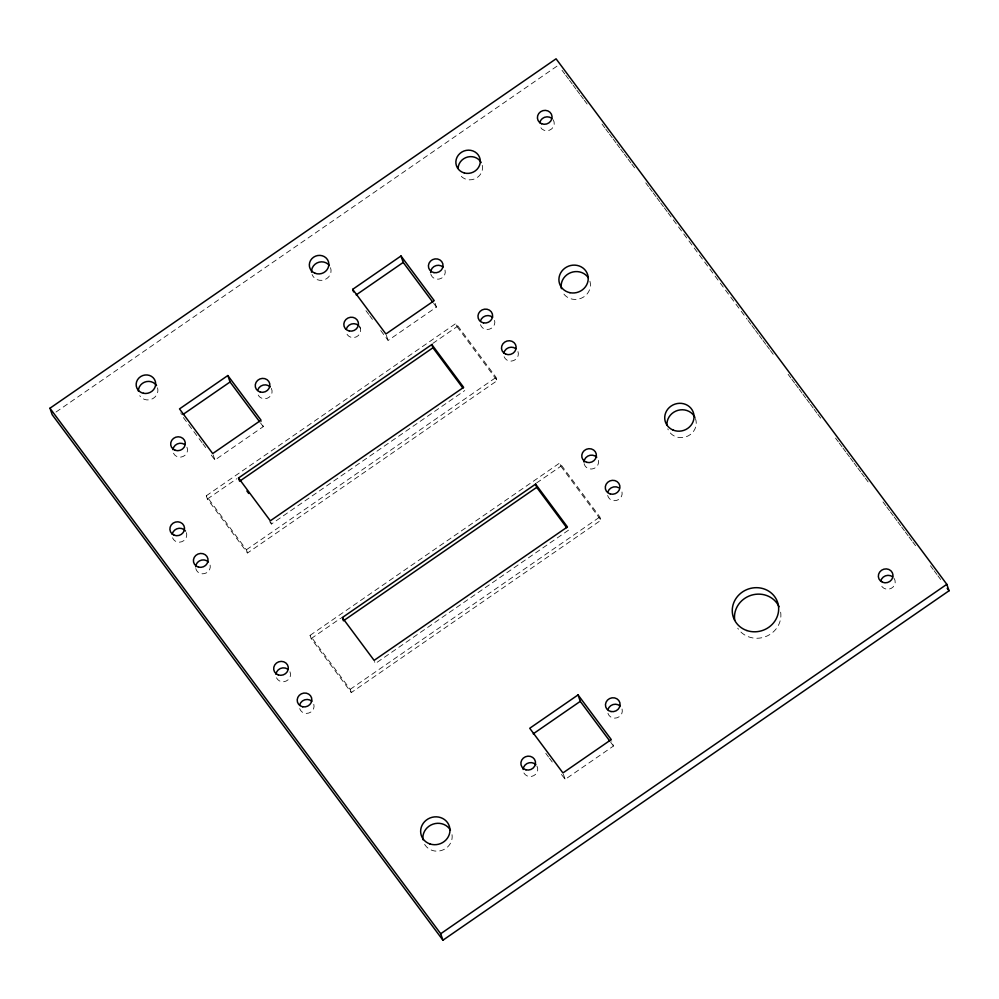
<?xml version="1.0" encoding="UTF-8"?>
<svg xmlns="http://www.w3.org/2000/svg" width="999" height="999" viewBox="0 0 999 999"><rect width="100%" height="100%" fill="white"/><g stroke="black" fill="none" stroke-linecap="round" stroke-linejoin="round"><path stroke-width="0.75" stroke-dasharray="5 3.75" d="M56.019 412.025L558.291 65.26M211.251 455.057L214.935 460.015L263.261 426.648L261.488 421.491M380.731 330.532L388.112 340.459L436.438 307.093L435.102 303.221M206.281 495.791L455.956 323.426L496.091 377.385L497.202 380.619L247.515 552.996L207.392 499.025L206.281 495.791L246.403 549.762L247.515 552.996M207.392 499.025L236.838 478.696M432.742 343.444L457.067 326.648L455.956 323.426M269.63 521.59L271.441 524.025L464.747 390.572M246.403 549.762L496.091 377.385M310.065 635.376L559.74 462.999L599.875 516.97L600.986 520.192L351.298 692.569L311.176 638.598L310.065 635.376L350.187 689.347L351.298 692.569M311.176 638.598L340.622 618.269M536.525 483.017L560.851 466.221L559.74 462.999M568.531 530.157L375.224 663.611L374.488 661.463M350.187 689.347L599.875 516.97M561.463 774.425L565.159 779.382L613.486 746.016L611.713 740.858M562.012 70.267L564.81 74.013M565.734 75.262L568.531 79.021M569.455 80.27L572.252 84.028M573.176 85.277L575.973 89.036M576.898 90.285L579.695 94.031M580.619 95.292L583.416 99.038M584.34 100.287L587.137 104.046M602.022 124.063L604.82 127.822M605.744 129.071L608.541 132.83M609.465 134.078L612.262 137.825M613.186 139.073L615.983 142.832M616.907 144.081L619.705 147.84M620.629 149.088L623.426 152.847M624.35 154.096L627.147 157.842M628.071 159.103L630.869 162.849M631.793 164.098L634.59 167.857M645.754 182.867L648.538 186.626M649.475 187.874L652.26 191.633M653.196 192.882L655.981 196.641M656.917 197.889L659.702 201.636M660.639 202.897L663.423 206.643M664.36 207.892L667.145 211.651M668.081 212.899L747.165 319.255M748.089 320.504L750.886 324.263M751.81 325.512L754.607 329.27M755.531 330.519L758.328 334.265M759.252 335.527L762.05 339.273M762.974 340.522L765.771 344.28M766.695 345.529L769.492 349.288M770.416 350.537L773.214 354.295M788.099 374.313L790.883 378.059M791.82 379.32L794.605 383.067M795.541 384.315L798.326 388.074M799.262 389.323L802.047 393.082M802.984 394.33L805.768 398.089M806.705 399.338L809.49 403.084M810.426 404.345L813.211 408.091M814.148 409.34L816.932 413.099M817.869 414.348L820.654 418.106M835.551 438.124L838.336 441.883M839.272 443.131L842.057 446.878M842.994 448.139L845.778 451.885M846.715 453.134L849.5 456.893M850.436 458.141L853.221 461.9M854.157 463.149L856.942 466.908M857.879 468.156L860.663 471.903M861.6 473.164L864.385 476.91M865.321 478.159L868.106 481.918M882.991 501.935L885.788 505.694M886.712 506.943L889.51 510.689M890.434 511.95L893.231 515.696M894.155 516.945L896.952 520.704M897.876 521.953L900.673 525.711M901.597 526.96L904.395 530.719M905.319 531.967L908.116 535.714M909.04 536.975L911.837 540.721M912.761 541.97L915.559 545.729M930.444 565.746L933.228 569.505M934.165 570.754L936.95 574.512M937.886 575.761L940.671 579.507M457.067 326.648L497.202 380.619M560.851 466.221L600.986 520.192M433.666 303.371L436.438 307.093M365.971 310.689L368.731 314.41M369.655 315.647L372.427 319.368M610.714 742.294L613.486 746.016M545.791 753.333L548.551 757.055M549.475 758.291L552.247 762.012M260.502 422.927L263.261 426.648M202.023 442.644L181.731 415.347L180.831 412.774M202.947 443.881L205.707 447.602M563.386 774.225L565.159 779.382M386.326 335.302L388.112 340.459M359.54 325.899L360.439 328.484M270.704 521.878L271.441 524.025M213.162 454.857L214.935 460.015M157.542 387.787A9.84 9.228 -19 0 1 139.735 395.729M186.938 447.19A7.38 6.918 -19 0 1 183.104 456.481A7.38 6.918 -19 0 1 173.476 453.196M271.316 388.399A7.38 6.918 -19 0 1 267.233 398.276A7.38 6.918 -19 0 1 257.605 393.519M359.677 326.848A7.38 6.918 -19 0 1 356.268 336.925A7.38 6.918 -19 0 1 346.328 332.792M445.005 270.092A7.38 6.918 -19 0 1 438.998 279.108A7.38 6.918 -19 0 1 430.619 272.615M330.519 267.67A9.84 9.228 -19 0 1 324.563 279.732A9.84 9.228 -19 0 1 312.088 274.55M482.267 165.372A12.3 11.526 -19 0 1 474.388 179.021A12.3 11.526 -19 0 1 459.428 173.913M552.996 119.605A7.38 6.918 -19 0 1 549.4 130.245A7.38 6.918 -19 0 1 539.647 124.6M494.58 320.367A7.38 6.918 -19 0 1 489.51 329.146A7.38 6.918 -19 0 1 480.469 324.675M517.957 351.573A7.38 6.918 -19 0 1 513.486 360.627A7.38 6.918 -19 0 1 504.133 356.743M589.909 281.206A14.748 13.836 -19 0 1 581.58 298.089A14.748 13.836 -19 0 1 563.199 293.107M598.476 460.377A7.38 6.918 -19 0 1 591.883 469.018A7.38 6.918 -19 0 1 583.978 462.013M622.002 492.02A7.38 6.918 -19 0 1 616.346 500.487A7.38 6.918 -19 0 1 607.654 495.454M695.416 418.531A14.748 13.836 -19 0 1 686.488 436.638A14.748 13.836 -19 0 1 667.782 428.871M780.656 612.162A23.364 21.916 -19 0 1 765.434 636.688A23.364 21.916 -19 0 1 737.737 628.209M893.943 578.134A7.38 6.918 -19 0 1 891.22 588.374A7.38 6.918 -19 0 1 880.993 584.877M452.035 834.689A14.748 13.836 -19 0 1 441.496 850.486A14.748 13.836 -19 0 1 424.051 843.231M536.962 766.158A7.38 6.918 -19 0 1 533.753 775.649A7.38 6.918 -19 0 1 523.901 772.976M622.052 709.028A7.38 6.918 -19 0 1 616.995 717.806A7.38 6.918 -19 0 1 607.954 713.336M210.127 565.134A7.38 6.918 -19 0 1 204.483 573.613A7.38 6.918 -19 0 1 195.792 568.568M186.351 532.629A7.38 6.918 -19 0 1 181.88 541.695A7.38 6.918 -19 0 1 172.527 537.799M313.798 704.283A7.38 6.918 -19 0 1 308.728 713.061A7.38 6.918 -19 0 1 299.688 708.591M289.96 671.79A7.38 6.918 -19 0 1 286.114 681.081A7.38 6.918 -19 0 1 276.486 677.797"/><path stroke-width="1.5" d="M49.95 408.229L556.068 58.804L946.827 584.315L949.05 590.771L442.932 940.196L52.173 414.685L49.95 408.229L440.709 933.74L442.932 940.196M227.834 375.537L179.508 408.903L212.712 453.558L261.039 420.192L227.834 375.537L230.057 381.98L259.578 421.69M352.672 289.348L400.999 255.981L434.215 300.637L385.889 334.003L352.672 289.348L353.559 291.92M182.992 414.473L230.057 381.98M356.168 294.917L403.221 262.425L400.999 255.981M238.511 477.997L431.818 344.543L463.636 387.35L270.329 520.804L238.511 477.997L239.61 481.231L432.929 347.777L431.818 344.543M342.295 617.582L535.601 484.115L567.42 526.923L374.113 660.376L342.295 617.582L343.406 620.804L536.713 487.35L535.601 484.115M578.059 694.904L529.732 728.271L562.937 772.939L611.263 739.572L578.059 694.904L580.269 701.36L609.802 741.058M533.216 733.84L580.269 701.36M440.709 933.74L946.827 584.315M947.189 588.274L949.05 590.771M403.221 262.425L432.742 302.135M432.929 347.777L462.937 388.124M536.713 487.35L566.72 527.709M246.89 491.008L248.714 493.456M138.362 391.146A9.84 9.228 -19 0 1 156.531 385.602M172.927 449.65A7.38 6.918 -19 0 1 184.59 444.455M257.804 389.922A7.38 6.918 -19 0 1 270.23 386.938M346.278 329.195A7.38 6.918 -19 0 1 358.491 325.462M430.619 272.615A7.38 6.918 -19 0 1 443.069 267.07M311.563 272.203A9.84 9.228 -19 0 1 329.358 265.547M458.116 168.082A12.3 11.526 -19 0 1 467.769 156.98A12.3 11.526 -19 0 1 481.193 162.562M539.747 122.777A7.38 6.918 -19 0 1 551.723 118.307M480.419 321.079A7.38 6.918 -19 0 1 492.632 317.345M503.833 353.159A7.38 6.918 -19 0 1 515.809 348.688M561.401 288.649A14.748 13.836 -19 0 1 570.604 272.69A14.748 13.836 -19 0 1 588.399 277.922M583.978 462.013A7.38 6.918 -19 0 1 596.753 457.23M607.854 491.845A7.38 6.918 -19 0 1 618.818 487.749M666.982 425.337A14.748 13.836 -19 0 1 677.934 410.352A14.748 13.836 -19 0 1 694.942 417.432M734.715 620.217A23.364 21.916 -19 0 1 751.385 595.204A23.364 21.916 -19 0 1 779.008 606.693M880.693 581.306A7.38 6.918 -19 0 1 892.656 576.823M423.014 839.772A14.748 13.836 -19 0 1 432.929 824.175A14.748 13.836 -19 0 1 450.437 830.157M523.114 769.48A7.38 6.918 -19 0 1 535.876 764.697M607.904 709.727A7.38 6.918 -19 0 1 620.117 705.993M195.642 566.77A7.38 6.918 -19 0 1 208.404 561.987M172.228 534.215A7.38 6.918 -19 0 1 185.477 531.043M299.638 704.982A7.38 6.918 -19 0 1 311.863 701.248M275.936 674.25A7.38 6.918 -19 0 1 287.6 669.055M673.064 430.057A14.748 13.836 -19 0 0 693.993 415.609A14.748 13.836 -19 0 0 671.066 406.081A14.748 13.836 -19 0 0 673.064 430.057M746.865 630.544A23.364 21.916 -19 0 0 778.433 605.719A23.364 21.916 -19 0 0 741.096 592.956A23.364 21.916 -19 0 0 746.865 630.544M610.339 493.993A7.38 6.918 -19 0 0 619.78 485.564A7.38 6.918 -19 0 0 607.704 482.292A7.38 6.918 -19 0 0 610.339 493.993M882.517 582.255A7.38 6.918 -19 0 0 892.981 575.024A7.38 6.918 -19 0 0 881.518 570.267A7.38 6.918 -19 0 0 882.517 582.255M429.87 843.918A14.748 13.836 -19 0 0 449.812 828.233A14.748 13.836 -19 0 0 426.223 820.179A14.748 13.836 -19 0 0 429.87 843.918M525.949 769.817A7.38 6.918 -19 0 0 535.377 761.4A7.38 6.918 -19 0 0 523.301 758.116A7.38 6.918 -19 0 0 525.949 769.817M610.976 711.538A7.38 6.918 -19 0 0 619.842 702.572A7.38 6.918 -19 0 0 607.529 700.062A7.38 6.918 -19 0 0 610.976 711.538M198.476 567.107A7.38 6.918 -19 0 0 207.904 558.691A7.38 6.918 -19 0 0 195.829 555.407A7.38 6.918 -19 0 0 198.476 567.107M174.063 535.164A7.38 6.918 -19 0 0 184.515 527.947A7.38 6.918 -19 0 0 173.064 523.176A7.38 6.918 -19 0 0 174.063 535.164M302.722 706.793A7.38 6.918 -19 0 0 311.576 697.826A7.38 6.918 -19 0 0 299.275 695.316A7.38 6.918 -19 0 0 302.722 706.793M278.284 674.912A7.38 6.918 -19 0 0 288.249 667.07A7.38 6.918 -19 0 0 276.461 663.049A7.38 6.918 -19 0 0 278.284 674.912M143.506 393.294A9.84 9.228 -19 0 0 155.32 381.343A9.84 9.228 -19 0 0 138.911 377.997A9.84 9.228 -19 0 0 143.506 393.294M175.275 450.312A7.38 6.918 -19 0 0 185.24 442.47A7.38 6.918 -19 0 0 173.451 438.449A7.38 6.918 -19 0 0 175.275 450.312M260.289 392.058A7.38 6.918 -19 0 0 269.73 383.641A7.38 6.918 -19 0 0 257.655 380.357A7.38 6.918 -19 0 0 260.289 392.058M349.35 331.006A7.38 6.918 -19 0 0 358.216 322.028A7.38 6.918 -19 0 0 345.904 319.518A7.38 6.918 -19 0 0 349.35 331.006M433.928 272.615A7.38 6.918 -19 0 0 442.782 263.649A7.38 6.918 -19 0 0 430.482 261.139A7.38 6.918 -19 0 0 433.928 272.615M314.872 273.189A9.84 9.228 -19 0 0 328.821 263.561A9.84 9.228 -19 0 0 313.549 257.218A9.84 9.228 -19 0 0 314.872 273.189M464.31 172.964A12.3 11.526 -19 0 0 480.044 158.916A12.3 11.526 -19 0 0 459.915 153.459A12.3 11.526 -19 0 0 464.31 172.964M541.583 123.726A7.38 6.918 -19 0 0 552.047 116.508A7.38 6.918 -19 0 0 540.584 111.738A7.38 6.918 -19 0 0 541.583 123.726M483.491 322.889A7.38 6.918 -19 0 0 492.357 313.911A7.38 6.918 -19 0 0 480.044 311.401A7.38 6.918 -19 0 0 483.491 322.889M505.669 354.108A7.38 6.918 -19 0 0 516.133 346.89A7.38 6.918 -19 0 0 504.67 342.12A7.38 6.918 -19 0 0 505.669 354.108M569.967 292.695A14.748 13.836 -19 0 0 587.687 274.75A14.748 13.836 -19 0 0 563.074 269.73A14.748 13.836 -19 0 0 569.967 292.695M586.813 462.35A7.38 6.918 -19 0 0 596.253 453.933A7.38 6.918 -19 0 0 584.178 450.649A7.38 6.918 -19 0 0 586.813 462.35"/></g></svg>
